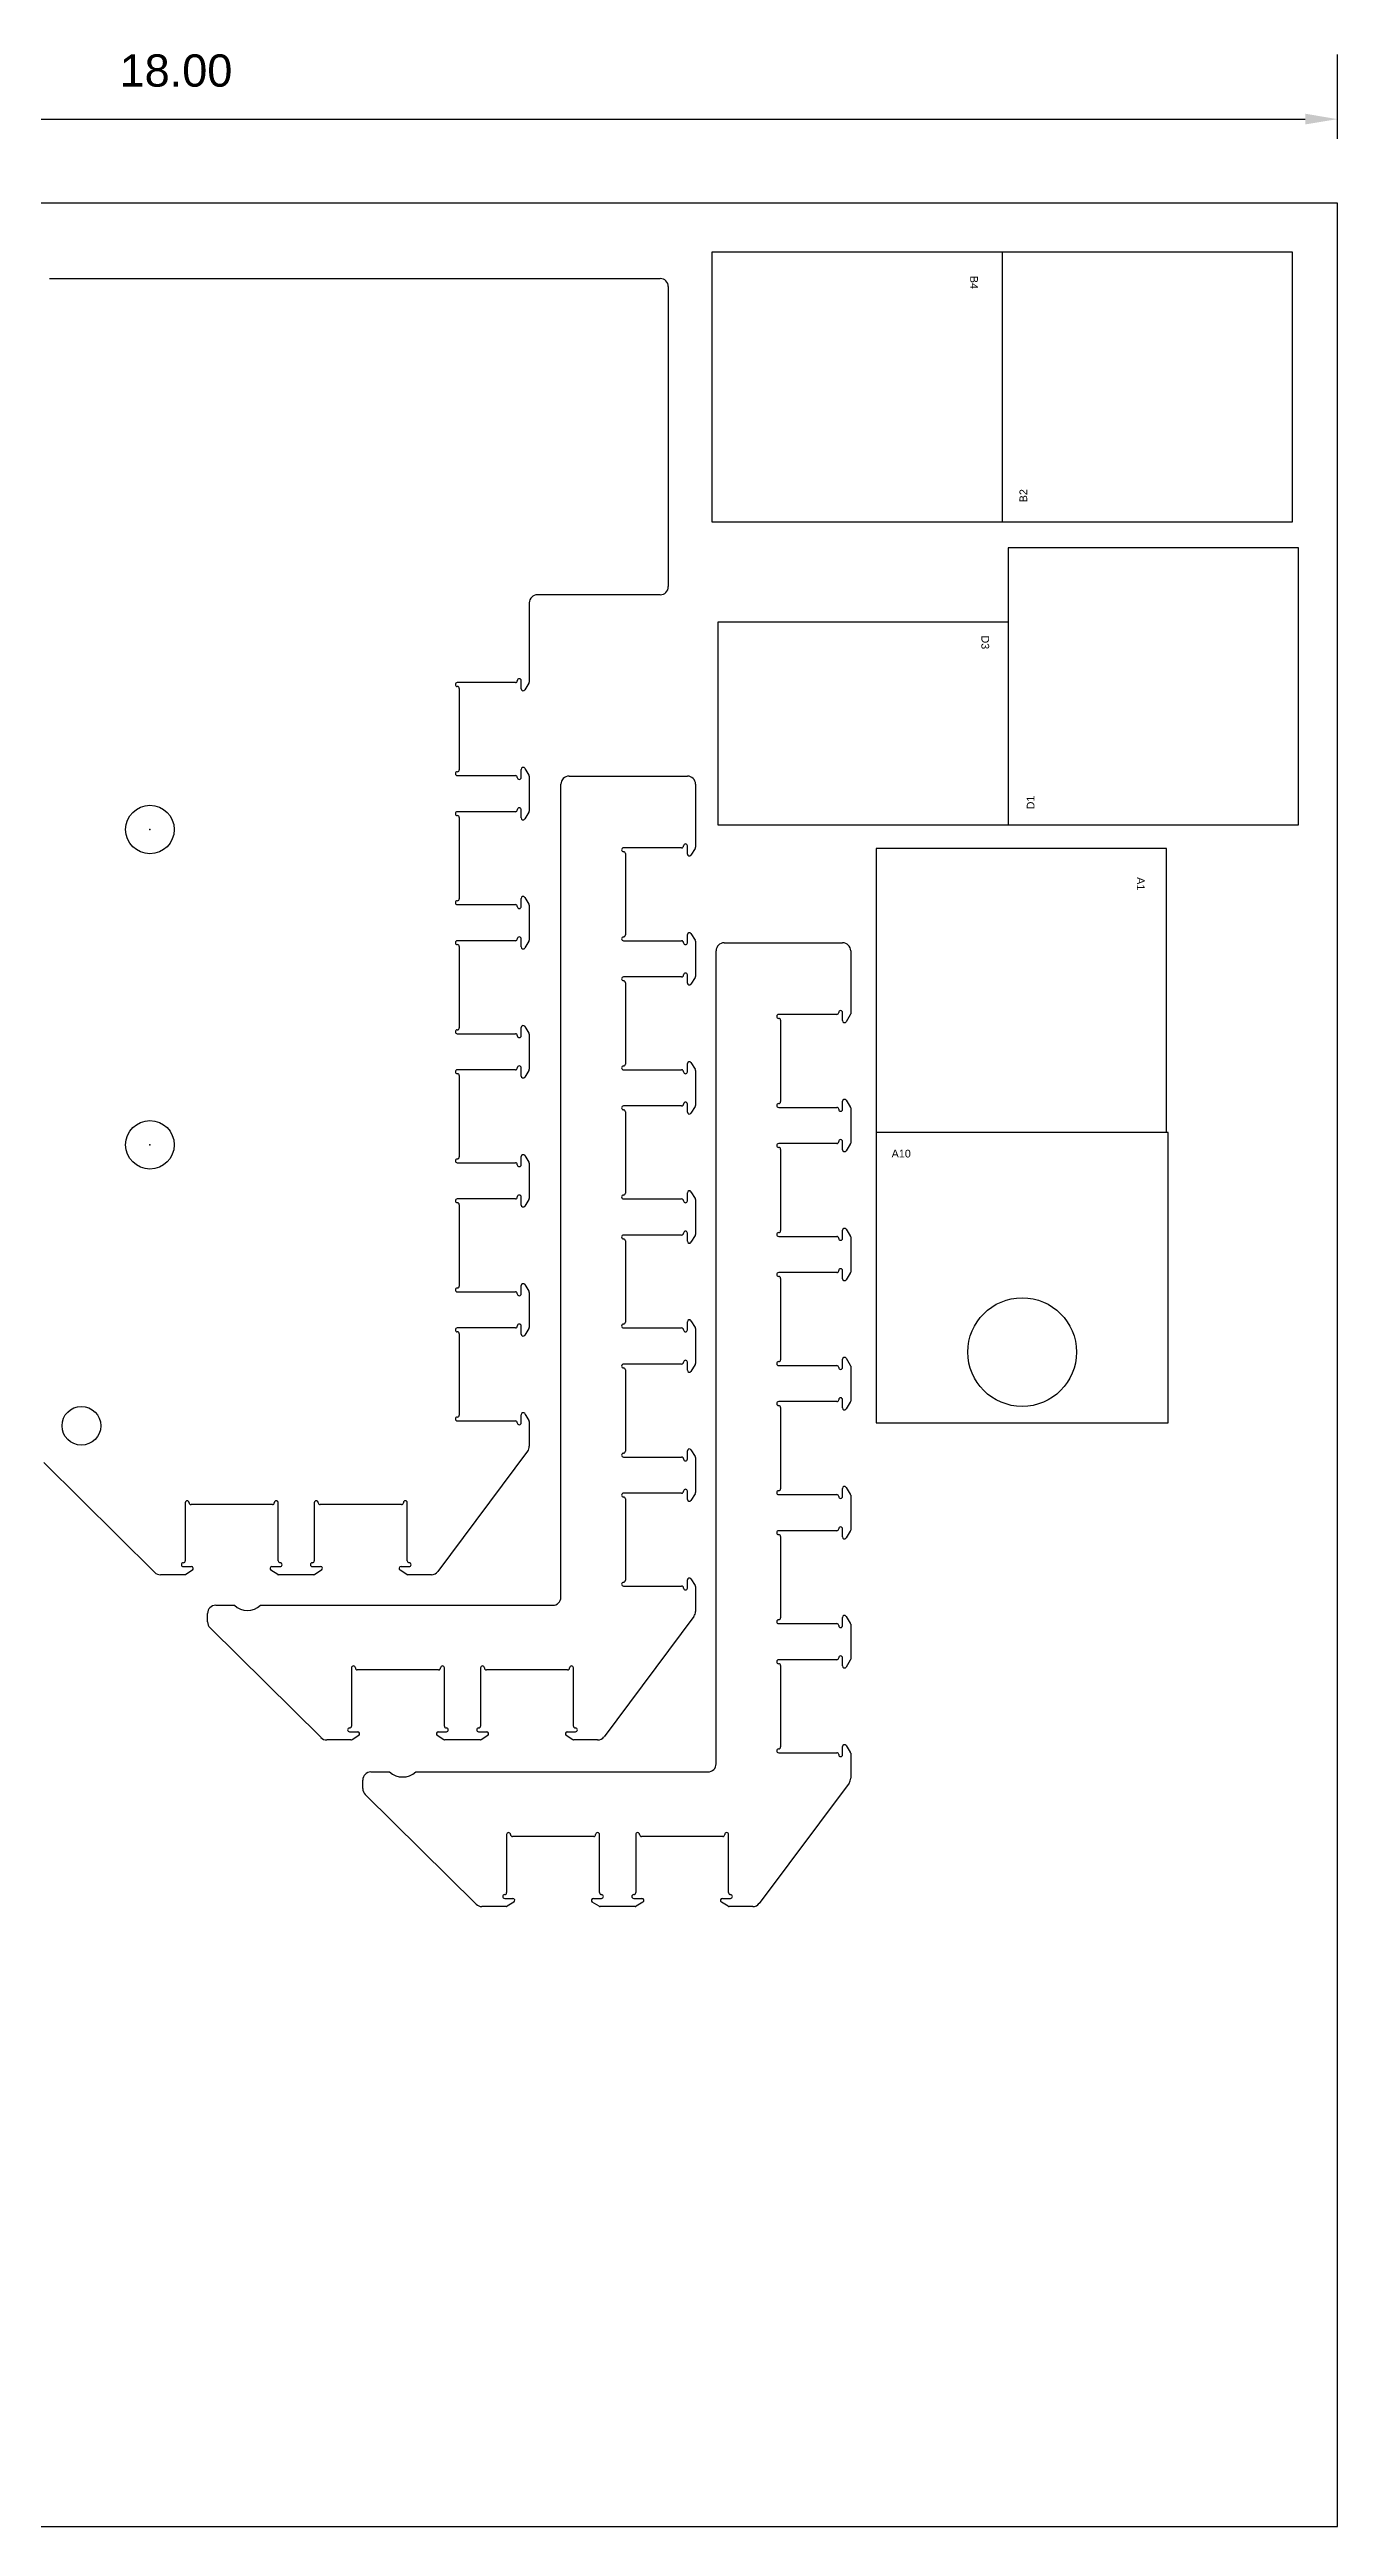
# Model space of a CAD drawing. Header units: inches. Extents: x -47.2 to -27.7, y -20.7 to -1.5.
# Drawn here: x -37.65 to -27.67, y -20.74 to -1.55 of the extents above; entities that cross this region are included whole.
import ezdxf

# ---------------------------------------------------------------- set-up
doc = ezdxf.new("R2010")
doc.units = ezdxf.units.IN
doc.header["$MEASUREMENT"] = 0
for name, color, linetype, true_color in [('1_4LaserCut', 178, 'Continuous', 0x000000), ('1_4LaserEtch', 178, 'Continuous', 0x000000), ('Default', 178, 'Continuous', 0x000000)]:
    doc.layers.add(name, color=color, linetype=linetype, true_color=true_color)
doc.styles.add('Default', font='')
doc.styles.get('Default').set_extended_font_data('Helvetica')
doc.dimstyles.new('Default', dxfattribs={"dimtxt": 0.25, "dimasz": 0.25, "dimexe": 0.5, "dimexo": 0.5, "dimgap": 0.25, "dimtad": 1, "dimtoh": 1, "dimzin": 1, "dimdsep": 46, "dimtxsty": 'Default', "dimcen": 0.5, "dimazin": 0, "dimtfac": 1, "dimtdec": 4, "dimtix": 1, "dimtmove": 1, "dimatfit": 3, "dimfxl": 1, "dimtolj": 1, "dimtzin": 1, "dimarcsym": 0})

# ---------------------------------------------------------------- blocks, each defined once
blk = doc.blocks.new('*D1')
at = {"layer": 'Default', "color": 0, "lineweight": -2}
for p, q in [((-45.67, -2.24), (-45.67, -1.588)), ((-27.67, -2.24), (-27.67, -1.588)), ((-45.42, -2.088), (-27.92, -2.088))]:
    blk.add_line(p, q, dxfattribs=at)
at = {"layer": 'Default', "color": 0}
for points in [[(-45.42, -2.046), (-45.42, -2.129), (-45.67, -2.088)], [(-27.92, -2.129), (-27.92, -2.046), (-27.67, -2.088)]]:
    blk.add_solid(points, dxfattribs=at)
at = {"layer": 'Defpoints', "color": 0}
for p in [(-27.67, -2.088), (-45.67, -2.74), (-27.67, -2.74)]:
    blk.add_point(p, dxfattribs=at)
at = {"layer": 'Default', "color": 0, "insert": (-36.67, -1.713), "char_height": 0.25, "attachment_point": 5, "style": 'Default'}
blk.add_mtext('\\A1;18.00', dxfattribs=at)

msp = doc.modelspace()

# ---------------------------------------------------------------- linework, layer by layer
at = {"layer": '1_4LaserCut'}
for p, q in [((-37.65, -3.323), (-33.138, -3.323)), ((-33.138, -3.323), (-32.918, -3.323)), ((-32.855, -3.386), (-32.855, -5.71)), ((-33.932, -5.836), (-33.932, -6.392)), ((-32.918, -5.773), (-33.869, -5.773)), ((-34.475, -6.454), (-34.49, -6.454)), ((-34.04, -6.454), (-34.475, -6.454)), ((-34.475, -6.499), (-34.475, -7.129)), ((-33.995, -6.454), (-33.995, -6.439)), ((-33.995, -6.502), (-33.995, -6.454)), ((-33.935, -6.458), (-33.968, -6.51)), ((-33.932, -6.392), (-33.932, -6.45)), ((-34.49, -7.174), (-34.475, -7.174)), ((-34.475, -7.174), (-34.04, -7.174)), ((-33.995, -7.174), (-33.995, -7.126)), ((-33.995, -7.189), (-33.995, -7.174)), ((-33.968, -7.118), (-33.935, -7.17)), ((-33.932, -7.178), (-33.932, -7.45)), ((-32.644, -7.241), (-32.644, -7.672)), ((-34.475, -7.454), (-34.49, -7.454)), ((-34.04, -7.454), (-34.475, -7.454)), ((-33.995, -7.454), (-33.995, -7.439)), ((-33.995, -7.502), (-33.995, -7.454)), ((-33.935, -7.458), (-33.968, -7.51)), ((-34.475, -7.499), (-34.475, -8.129)), ((-32.644, -7.672), (-32.644, -7.73)), ((-33.187, -7.734), (-33.202, -7.734)), ((-32.752, -7.734), (-33.187, -7.734)), ((-33.187, -7.779), (-33.187, -8.409)), ((-32.707, -7.734), (-32.707, -7.719)), ((-32.707, -7.782), (-32.707, -7.734)), ((-32.647, -7.738), (-32.68, -7.79)), ((-34.49, -8.174), (-34.475, -8.174)), ((-34.475, -8.174), (-34.04, -8.174)), ((-33.995, -8.174), (-33.995, -8.126)), ((-33.995, -8.189), (-33.995, -8.174)), ((-33.968, -8.118), (-33.935, -8.17)), ((-33.932, -8.178), (-33.932, -8.236)), ((-33.932, -8.236), (-33.932, -8.392)), ((-33.995, -8.454), (-33.995, -8.439)), ((-33.932, -8.392), (-33.932, -8.45)), ((-32.707, -8.454), (-32.707, -8.406)), ((-32.68, -8.398), (-32.647, -8.45)), ((-34.475, -8.454), (-34.49, -8.454)), ((-34.04, -8.454), (-34.475, -8.454)), ((-34.475, -8.499), (-34.475, -9.129)), ((-33.995, -8.502), (-33.995, -8.454)), ((-33.935, -8.458), (-33.968, -8.51)), ((-33.202, -8.454), (-33.187, -8.454)), ((-33.187, -8.454), (-32.752, -8.454)), ((-32.707, -8.469), (-32.707, -8.454)), ((-31.442, -8.532), (-31.442, -8.963)), ((-33.187, -8.734), (-33.202, -8.734)), ((-32.752, -8.734), (-33.187, -8.734)), ((-33.187, -8.779), (-33.187, -9.409)), ((-32.707, -8.734), (-32.707, -8.719)), ((-32.707, -8.782), (-32.707, -8.734)), ((-32.647, -8.738), (-32.68, -8.79)), ((-31.505, -9.025), (-31.505, -9.01)), ((-31.442, -8.963), (-31.442, -9.021)), ((-34.49, -9.174), (-34.475, -9.174)), ((-34.475, -9.174), (-34.04, -9.174)), ((-33.995, -9.174), (-33.995, -9.126)), ((-33.995, -9.189), (-33.995, -9.174)), ((-33.968, -9.118), (-33.935, -9.17)), ((-33.932, -9.178), (-33.932, -9.236)), ((-31.985, -9.025), (-32, -9.025)), ((-31.55, -9.025), (-31.985, -9.025)), ((-31.985, -9.07), (-31.985, -9.7)), ((-31.505, -9.073), (-31.505, -9.025)), ((-31.445, -9.029), (-31.478, -9.081)), ((-33.932, -9.236), (-33.932, -9.392)), ((-33.932, -9.392), (-33.932, -9.45)), ((-32.68, -9.398), (-32.647, -9.45)), ((-34.475, -9.454), (-34.49, -9.454)), ((-34.04, -9.454), (-34.475, -9.454)), ((-34.475, -9.499), (-34.475, -10.129)), ((-33.995, -9.454), (-33.995, -9.439)), ((-33.995, -9.502), (-33.995, -9.454)), ((-33.935, -9.458), (-33.968, -9.51)), ((-33.202, -9.454), (-33.187, -9.454)), ((-33.187, -9.454), (-32.752, -9.454)), ((-32.707, -9.454), (-32.707, -9.406)), ((-32.707, -9.469), (-32.707, -9.454)), ((-32.644, -9.458), (-32.644, -9.516)), ((-32.644, -9.516), (-32.644, -9.672)), ((-33.187, -9.734), (-33.202, -9.734)), ((-32.752, -9.734), (-33.187, -9.734)), ((-33.187, -9.779), (-33.187, -10.409)), ((-32.707, -9.734), (-32.707, -9.719)), ((-32.707, -9.782), (-32.707, -9.734)), ((-32.647, -9.738), (-32.68, -9.79)), ((-32.644, -9.672), (-32.644, -9.73)), ((-32, -9.745), (-31.985, -9.745)), ((-31.985, -9.745), (-31.55, -9.745)), ((-31.505, -9.745), (-31.505, -9.697)), ((-31.505, -9.76), (-31.505, -9.745)), ((-31.478, -9.689), (-31.445, -9.741)), ((-33.995, -10.174), (-33.995, -10.126)), ((-33.968, -10.118), (-33.935, -10.17)), ((-31.985, -10.025), (-32, -10.025)), ((-31.55, -10.025), (-31.985, -10.025)), ((-31.985, -10.07), (-31.985, -10.7)), ((-31.505, -10.025), (-31.505, -10.01)), ((-31.505, -10.073), (-31.505, -10.025)), ((-31.445, -10.029), (-31.478, -10.081)), ((-34.49, -10.174), (-34.475, -10.174)), ((-34.475, -10.174), (-34.04, -10.174)), ((-33.995, -10.189), (-33.995, -10.174)), ((-33.932, -10.178), (-33.932, -10.45)), ((-34.475, -10.454), (-34.49, -10.454)), ((-34.04, -10.454), (-34.475, -10.454)), ((-34.475, -10.499), (-34.475, -11.129)), ((-33.995, -10.454), (-33.995, -10.439)), ((-33.995, -10.502), (-33.995, -10.454)), ((-33.935, -10.458), (-33.968, -10.51)), ((-33.202, -10.454), (-33.187, -10.454)), ((-33.187, -10.454), (-32.752, -10.454)), ((-32.707, -10.454), (-32.707, -10.406)), ((-32.707, -10.469), (-32.707, -10.454)), ((-32.68, -10.398), (-32.647, -10.45)), ((-32.644, -10.458), (-32.644, -10.516)), ((-32.644, -10.516), (-32.644, -10.672)), ((-33.187, -10.734), (-33.202, -10.734)), ((-32.752, -10.734), (-33.187, -10.734)), ((-32.707, -10.734), (-32.707, -10.719)), ((-32.707, -10.782), (-32.707, -10.734)), ((-32.647, -10.738), (-32.68, -10.79)), ((-32.644, -10.672), (-32.644, -10.73)), ((-32, -10.745), (-31.985, -10.745)), ((-31.985, -10.745), (-31.55, -10.745)), ((-31.505, -10.745), (-31.505, -10.697)), ((-31.505, -10.76), (-31.505, -10.745)), ((-31.478, -10.689), (-31.445, -10.741)), ((-33.187, -10.779), (-33.187, -11.409)), ((-31.442, -10.749), (-31.442, -10.807)), ((-31.442, -10.807), (-31.442, -10.963)), ((-33.995, -11.174), (-33.995, -11.126)), ((-33.968, -11.118), (-33.935, -11.17)), ((-31.985, -11.025), (-32, -11.025)), ((-31.55, -11.025), (-31.985, -11.025)), ((-31.985, -11.07), (-31.985, -11.7)), ((-31.505, -11.025), (-31.505, -11.01)), ((-31.505, -11.073), (-31.505, -11.025)), ((-31.445, -11.029), (-31.478, -11.081)), ((-31.442, -10.963), (-31.442, -11.021)), ((-34.49, -11.174), (-34.475, -11.174)), ((-34.475, -11.174), (-34.04, -11.174)), ((-33.995, -11.189), (-33.995, -11.174)), ((-33.932, -11.178), (-33.932, -11.236)), ((-33.932, -11.236), (-33.932, -11.392)), ((-34.475, -11.454), (-34.49, -11.454)), ((-34.04, -11.454), (-34.475, -11.454)), ((-34.475, -11.499), (-34.475, -12.129)), ((-33.995, -11.454), (-33.995, -11.439)), ((-33.995, -11.502), (-33.995, -11.454)), ((-33.935, -11.458), (-33.968, -11.51)), ((-33.932, -11.392), (-33.932, -11.45)), ((-33.202, -11.454), (-33.187, -11.454)), ((-33.187, -11.454), (-32.752, -11.454)), ((-32.707, -11.454), (-32.707, -11.406)), ((-32.707, -11.469), (-32.707, -11.454)), ((-32.68, -11.398), (-32.647, -11.45)), ((-31.505, -11.745), (-31.505, -11.697)), ((-31.478, -11.689), (-31.445, -11.741)), ((-33.187, -11.734), (-33.202, -11.734)), ((-32.752, -11.734), (-33.187, -11.734)), ((-33.187, -11.779), (-33.187, -12.409)), ((-32.707, -11.734), (-32.707, -11.719)), ((-32.707, -11.782), (-32.707, -11.734)), ((-32.647, -11.738), (-32.68, -11.79)), ((-32, -11.745), (-31.985, -11.745)), ((-31.985, -11.745), (-31.55, -11.745)), ((-31.505, -11.76), (-31.505, -11.745)), ((-31.442, -11.749), (-31.442, -11.807)), ((-31.442, -11.807), (-31.442, -11.963)), ((-31.985, -12.025), (-32, -12.025)), ((-31.55, -12.025), (-31.985, -12.025)), ((-31.985, -12.07), (-31.985, -12.7)), ((-31.505, -12.025), (-31.505, -12.01)), ((-31.505, -12.073), (-31.505, -12.025)), ((-31.445, -12.029), (-31.478, -12.081)), ((-31.442, -11.963), (-31.442, -12.021)), ((-34.49, -12.174), (-34.475, -12.174)), ((-34.475, -12.174), (-34.04, -12.174)), ((-33.995, -12.174), (-33.995, -12.126)), ((-33.995, -12.189), (-33.995, -12.174)), ((-33.968, -12.118), (-33.935, -12.17)), ((-33.932, -12.178), (-33.932, -12.236)), ((-33.932, -12.236), (-33.932, -12.371)), ((-33.945, -12.409), (-34.641, -13.341)), ((-33.202, -12.454), (-33.187, -12.454)), ((-33.187, -12.454), (-32.752, -12.454)), ((-32.707, -12.454), (-32.707, -12.406)), ((-32.707, -12.469), (-32.707, -12.454)), ((-32.68, -12.398), (-32.647, -12.45)), ((-32.644, -12.458), (-32.644, -12.516)), ((-36.834, -13.348), (-37.694, -12.497)), ((-32.644, -12.516), (-32.644, -12.672)), ((-36.598, -12.808), (-36.598, -12.823)), ((-36.598, -12.823), (-36.598, -13.258)), ((-35.923, -12.823), (-36.553, -12.823)), ((-35.878, -12.823), (-35.878, -12.808)), ((-35.878, -13.258), (-35.878, -12.823)), ((-35.598, -12.808), (-35.598, -12.823)), ((-35.598, -12.823), (-35.598, -13.258)), ((-34.923, -12.823), (-35.553, -12.823)), ((-34.878, -12.823), (-34.878, -12.808)), ((-34.878, -13.258), (-34.878, -12.823)), ((-33.187, -12.734), (-33.202, -12.734)), ((-32.752, -12.734), (-33.187, -12.734)), ((-33.187, -12.779), (-33.187, -13.409)), ((-32.707, -12.734), (-32.707, -12.719)), ((-32.707, -12.782), (-32.707, -12.734)), ((-32.647, -12.738), (-32.68, -12.79)), ((-32.644, -12.672), (-32.644, -12.73)), ((-32, -12.745), (-31.985, -12.745)), ((-31.985, -12.745), (-31.55, -12.745)), ((-31.505, -12.745), (-31.505, -12.697)), ((-31.505, -12.76), (-31.505, -12.745)), ((-31.478, -12.689), (-31.445, -12.741)), ((-31.985, -13.025), (-32, -13.025)), ((-31.55, -13.025), (-31.985, -13.025)), ((-31.505, -13.025), (-31.505, -13.01)), ((-31.505, -13.073), (-31.505, -13.025)), ((-31.445, -13.029), (-31.478, -13.081)), ((-31.985, -13.07), (-31.985, -13.7)), ((-36.66, -13.366), (-36.79, -13.366)), ((-36.602, -13.366), (-36.66, -13.366)), ((-36.613, -13.303), (-36.598, -13.303)), ((-36.598, -13.303), (-36.55, -13.303)), ((-36.542, -13.331), (-36.593, -13.364)), ((-35.882, -13.364), (-35.934, -13.331)), ((-35.926, -13.303), (-35.878, -13.303)), ((-35.878, -13.303), (-35.863, -13.303)), ((-35.816, -13.366), (-35.874, -13.366)), ((-35.66, -13.366), (-35.816, -13.366)), ((-35.602, -13.366), (-35.66, -13.366)), ((-35.613, -13.303), (-35.598, -13.303)), ((-35.598, -13.303), (-35.55, -13.303)), ((-35.542, -13.331), (-35.593, -13.364)), ((-34.882, -13.364), (-34.934, -13.331)), ((-34.926, -13.303), (-34.878, -13.303)), ((-34.878, -13.303), (-34.863, -13.303)), ((-34.816, -13.366), (-34.874, -13.366)), ((-34.691, -13.366), (-34.816, -13.366)), ((-32.707, -13.454), (-32.707, -13.406)), ((-32.68, -13.398), (-32.647, -13.45)), ((-33.202, -13.454), (-33.187, -13.454)), ((-33.187, -13.454), (-32.752, -13.454)), ((-32.707, -13.469), (-32.707, -13.454)), ((-32.644, -13.458), (-32.644, -13.516)), ((-32.644, -13.516), (-32.644, -13.651)), ((-32, -13.745), (-31.985, -13.745)), ((-31.985, -13.745), (-31.55, -13.745)), ((-31.505, -13.745), (-31.505, -13.697)), ((-31.505, -13.76), (-31.505, -13.745)), ((-31.478, -13.689), (-31.445, -13.741)), ((-31.442, -13.749), (-31.442, -13.807)), ((-31.442, -13.807), (-31.442, -13.963)), ((-31.442, -13.963), (-31.442, -14.021)), ((-35.31, -14.088), (-35.31, -14.103)), ((-35.31, -14.103), (-35.31, -14.538)), ((-34.635, -14.103), (-35.265, -14.103)), ((-34.59, -14.103), (-34.59, -14.088)), ((-34.59, -14.538), (-34.59, -14.103)), ((-34.31, -14.088), (-34.31, -14.103)), ((-34.31, -14.103), (-34.31, -14.538)), ((-33.635, -14.103), (-34.265, -14.103)), ((-33.59, -14.103), (-33.59, -14.088)), ((-33.59, -14.538), (-33.59, -14.103)), ((-31.985, -14.025), (-32, -14.025)), ((-31.55, -14.025), (-31.985, -14.025)), ((-31.985, -14.07), (-31.985, -14.7)), ((-31.505, -14.025), (-31.505, -14.01)), ((-31.505, -14.073), (-31.505, -14.025)), ((-31.445, -14.029), (-31.478, -14.081)), ((-35.325, -14.583), (-35.31, -14.583)), ((-35.31, -14.583), (-35.262, -14.583)), ((-34.638, -14.583), (-34.59, -14.583)), ((-34.59, -14.583), (-34.575, -14.583)), ((-34.325, -14.583), (-34.31, -14.583)), ((-34.31, -14.583), (-34.262, -14.583)), ((-33.638, -14.583), (-33.59, -14.583)), ((-33.59, -14.583), (-33.575, -14.583)), ((-35.372, -14.646), (-35.502, -14.646)), ((-35.314, -14.646), (-35.372, -14.646)), ((-35.254, -14.611), (-35.306, -14.644)), ((-34.594, -14.644), (-34.646, -14.611)), ((-34.528, -14.646), (-34.586, -14.646)), ((-34.372, -14.646), (-34.528, -14.646)), ((-34.314, -14.646), (-34.372, -14.646)), ((-34.254, -14.611), (-34.306, -14.644)), ((-33.594, -14.644), (-33.646, -14.611)), ((-33.528, -14.646), (-33.586, -14.646)), ((-33.404, -14.646), (-33.528, -14.646)), ((-32, -14.745), (-31.985, -14.745)), ((-31.985, -14.745), (-31.55, -14.745)), ((-31.505, -14.745), (-31.505, -14.697)), ((-31.505, -14.76), (-31.505, -14.745)), ((-31.478, -14.689), (-31.445, -14.741)), ((-31.442, -14.749), (-31.442, -14.807)), ((-31.442, -14.807), (-31.442, -14.942)), ((-34.108, -15.379), (-34.108, -15.394)), ((-34.108, -15.394), (-34.108, -15.829)), ((-33.433, -15.394), (-34.063, -15.394)), ((-33.388, -15.394), (-33.388, -15.379)), ((-33.388, -15.829), (-33.388, -15.394)), ((-33.108, -15.379), (-33.108, -15.394)), ((-33.108, -15.394), (-33.108, -15.829)), ((-32.433, -15.394), (-33.063, -15.394)), ((-32.388, -15.394), (-32.388, -15.379)), ((-32.388, -15.829), (-32.388, -15.394)), ((-34.123, -15.874), (-34.108, -15.874)), ((-34.108, -15.874), (-34.06, -15.874)), ((-34.052, -15.902), (-34.104, -15.935)), ((-33.392, -15.935), (-33.444, -15.902)), ((-33.436, -15.874), (-33.388, -15.874)), ((-33.388, -15.874), (-33.373, -15.874)), ((-33.123, -15.874), (-33.108, -15.874)), ((-33.108, -15.874), (-33.06, -15.874)), ((-33.052, -15.902), (-33.104, -15.935)), ((-32.392, -15.935), (-32.444, -15.902)), ((-32.436, -15.874), (-32.388, -15.874)), ((-32.388, -15.874), (-32.373, -15.874)), ((-34.17, -15.937), (-34.3, -15.937)), ((-34.112, -15.937), (-34.17, -15.937)), ((-33.326, -15.937), (-33.384, -15.937)), ((-33.17, -15.937), (-33.326, -15.937)), ((-33.112, -15.937), (-33.17, -15.937)), ((-32.326, -15.937), (-32.384, -15.937)), ((-32.201, -15.937), (-32.326, -15.937))]:
    msp.add_line(p, q, dxfattribs=at)
for points in [[(-30.269, -3.119), (-32.519, -3.119), (-32.519, -5.209), (-30.269, -5.209)], [(-30.222, -5.986), (-32.472, -5.986), (-32.472, -7.557), (-30.222, -7.557)], [(-33.687, -13.54), (-33.687, -7.241)], [(-33.624, -7.178), (-32.707, -7.178)], [(-28.995, -9.939), (-28.995, -7.739), (-31.245, -7.739), (-31.245, -9.939)], [(-32.644, -8.458), (-32.644, -8.73)], [(-32.485, -14.831), (-32.485, -8.532)], [(-32.422, -8.469), (-31.505, -8.469)], [(-31.442, -9.749), (-31.442, -10.021)], [(-32.644, -11.458), (-32.644, -11.73)], [(-31.442, -12.749), (-31.442, -13.021)], [(-36.362, -13.603), (-36.217, -13.603)], [(-36.014, -13.603), (-33.75, -13.603)], [(-36.425, -13.732), (-36.425, -13.666)], [(-35.546, -14.628), (-36.406, -13.777)], [(-32.657, -13.689), (-33.353, -14.621)], [(-35.223, -15.023), (-35.223, -14.957)], [(-35.16, -14.894), (-35.015, -14.894)], [(-34.812, -14.894), (-32.548, -14.894)], [(-34.344, -15.919), (-35.204, -15.068)], [(-31.455, -14.98), (-32.151, -15.912)]]:
    msp.add_lwpolyline(points, dxfattribs=at)
for points in [[(-30.269, -5.209), (-28.019, -5.209), (-28.019, -3.119), (-30.269, -3.119)], [(-30.222, -7.557), (-27.972, -7.557), (-27.972, -5.41), (-30.222, -5.41)], [(-31.245, -9.939), (-31.245, -12.189), (-28.981, -12.189), (-28.981, -9.939)]]:
    msp.add_lwpolyline(points, close=True, dxfattribs=at)
for centre, radius in [((-30.113, -11.641), 0.421), ((-37.403, -12.212), 0.15)]:
    msp.add_circle(centre, radius, dxfattribs=at)
for centre, radius, start, end in [((-32.918, -3.386), 0.063, 0, 90), ((-32.918, -5.71), 0.063, 270, 0), ((-33.869, -5.836), 0.063, 90, 180), ((-34.49, -6.469), 0.015, 90, 270), ((-34.49, -6.499), 0.015, 0, 90), ((-34.04, -6.439), 0.015, 270, 0), ((-34.01, -6.439), 0.015, 0, 180), ((-33.98, -6.502), 0.015, 180, 327.5324), ((-33.947, -6.45), 0.015, 327.51, 0), ((-34.49, -7.159), 0.015, 90, 270), ((-34.49, -7.129), 0.015, 270, 0), ((-34.04, -7.189), 0.015, 360, 90), ((-34.01, -7.189), 0.015, 180, 0), ((-33.98, -7.126), 0.015, 32.4661, 180), ((-33.947, -7.178), 0.015, 360, 32.49), ((-33.624, -7.241), 0.063, 90, 180), ((-32.707, -7.241), 0.063, 360, 90), ((-34.49, -7.469), 0.015, 90, 270), ((-34.49, -7.499), 0.015, 0, 90), ((-34.04, -7.439), 0.015, 270, 0), ((-34.01, -7.439), 0.015, 0, 180), ((-33.947, -7.45), 0.015, 327.51, 0), ((-33.98, -7.502), 0.015, 180, 327.5324), ((-33.202, -7.749), 0.015, 90, 270), ((-33.202, -7.779), 0.015, 0, 90), ((-32.752, -7.719), 0.015, 270, 0), ((-32.722, -7.719), 0.015, 0, 180), ((-32.692, -7.782), 0.015, 180, 327.5324), ((-32.659, -7.73), 0.015, 327.51, 360), ((-34.49, -8.159), 0.015, 90, 270), ((-34.49, -8.129), 0.015, 270, 0), ((-34.04, -8.189), 0.015, 360, 90), ((-34.01, -8.189), 0.015, 180, 0), ((-33.98, -8.126), 0.015, 32.4661, 180), ((-33.947, -8.178), 0.015, 0, 32.49), ((-34.04, -8.439), 0.015, 270, 0), ((-34.01, -8.439), 0.015, 0, 180), ((-33.202, -8.439), 0.015, 90, 270), ((-33.202, -8.409), 0.015, 270, 0), ((-32.692, -8.406), 0.015, 32.4661, 180), ((-34.49, -8.469), 0.015, 90, 270), ((-34.49, -8.499), 0.015, 0, 90), ((-33.98, -8.502), 0.015, 180, 327.5324), ((-33.947, -8.45), 0.015, 327.51, 0), ((-32.752, -8.469), 0.015, 360, 90), ((-32.722, -8.469), 0.015, 180, 0), ((-32.659, -8.458), 0.015, 0, 32.49), ((-32.422, -8.532), 0.063, 90, 180), ((-31.505, -8.532), 0.063, 360, 90), ((-33.202, -8.749), 0.015, 90, 270), ((-33.202, -8.779), 0.015, 0, 90), ((-32.752, -8.719), 0.015, 270, 0), ((-32.722, -8.719), 0.015, 0, 180), ((-32.692, -8.782), 0.015, 180, 327.5324), ((-32.659, -8.73), 0.015, 327.51, 0), ((-31.55, -9.01), 0.015, 270, 0), ((-31.52, -9.01), 0.015, 0, 180), ((-34.49, -9.159), 0.015, 90, 270), ((-34.49, -9.129), 0.015, 270, 0), ((-34.04, -9.189), 0.015, 360, 90), ((-34.01, -9.189), 0.015, 180, 0), ((-33.98, -9.126), 0.015, 32.4661, 180), ((-33.947, -9.178), 0.015, 0, 32.49), ((-32, -9.04), 0.015, 90, 270), ((-32, -9.07), 0.015, 0, 90), ((-31.49, -9.073), 0.015, 180, 327.5324), ((-31.457, -9.021), 0.015, 327.51, 360), ((-32.692, -9.406), 0.015, 32.4661, 180), ((-34.49, -9.469), 0.015, 90, 270), ((-34.49, -9.499), 0.015, 0, 90), ((-34.04, -9.439), 0.015, 270, 0), ((-34.01, -9.439), 0.015, 0, 180), ((-33.98, -9.502), 0.015, 180, 327.5324), ((-33.947, -9.45), 0.015, 327.51, 0), ((-33.202, -9.439), 0.015, 90, 270), ((-33.202, -9.409), 0.015, 270, 0), ((-32.752, -9.469), 0.015, 360, 90), ((-32.722, -9.469), 0.015, 180, 0), ((-32.659, -9.458), 0.015, 0, 32.49), ((-33.202, -9.749), 0.015, 90, 270), ((-33.202, -9.779), 0.015, 0, 90), ((-32.752, -9.719), 0.015, 270, 0), ((-32.722, -9.719), 0.015, 0, 180), ((-32.692, -9.782), 0.015, 180, 327.5324), ((-32.659, -9.73), 0.015, 327.51, 0), ((-32, -9.73), 0.015, 90, 270), ((-32, -9.7), 0.015, 270, 0), ((-31.55, -9.76), 0.015, 360, 90), ((-31.52, -9.76), 0.015, 180, 0), ((-31.49, -9.697), 0.015, 32.4661, 180), ((-31.457, -9.749), 0.015, 0, 32.49), ((-34.49, -10.159), 0.015, 90, 270), ((-34.49, -10.129), 0.015, 270, 0), ((-33.98, -10.126), 0.015, 32.4661, 180), ((-33.947, -10.178), 0.015, 0, 32.49), ((-32, -10.04), 0.015, 90, 270), ((-32, -10.07), 0.015, 0, 90), ((-31.55, -10.01), 0.015, 270, 0), ((-31.52, -10.01), 0.015, 0, 180), ((-31.49, -10.073), 0.015, 180, 327.5324), ((-31.457, -10.021), 0.015, 327.51, 0), ((-34.04, -10.189), 0.015, 360, 90), ((-34.01, -10.189), 0.015, 180, 0), ((-34.49, -10.469), 0.015, 90, 270), ((-34.49, -10.499), 0.015, 0, 90), ((-34.04, -10.439), 0.015, 270, 0), ((-34.01, -10.439), 0.015, 0, 180), ((-33.98, -10.502), 0.015, 180, 327.5324), ((-33.947, -10.45), 0.015, 327.51, 0), ((-33.202, -10.439), 0.015, 90, 270), ((-33.202, -10.409), 0.015, 270, 0), ((-32.752, -10.469), 0.015, 360, 90), ((-32.722, -10.469), 0.015, 180, 0), ((-32.692, -10.406), 0.015, 32.4661, 180), ((-32.659, -10.458), 0.015, 0, 32.49), ((-33.202, -10.749), 0.015, 90, 270), ((-32.752, -10.719), 0.015, 270, 0), ((-32.722, -10.719), 0.015, 0, 180), ((-32.659, -10.73), 0.015, 327.51, 0), ((-32, -10.73), 0.015, 90, 270), ((-32, -10.7), 0.015, 270, 0), ((-31.55, -10.76), 0.015, 360, 90), ((-31.49, -10.697), 0.015, 32.4661, 180), ((-31.457, -10.749), 0.015, 0, 32.49), ((-33.202, -10.779), 0.015, 0, 90), ((-32.692, -10.782), 0.015, 180, 327.5324), ((-31.52, -10.76), 0.015, 180, 0), ((-34.49, -11.129), 0.015, 270, 0), ((-33.98, -11.126), 0.015, 32.4661, 180), ((-32, -11.04), 0.015, 90, 270), ((-32, -11.07), 0.015, 0, 90), ((-31.55, -11.01), 0.015, 270, 0), ((-31.52, -11.01), 0.015, 0, 180), ((-31.49, -11.073), 0.015, 180, 327.5324), ((-31.457, -11.021), 0.015, 327.51, 0), ((-34.49, -11.159), 0.015, 90, 270), ((-34.04, -11.189), 0.015, 0, 90), ((-34.01, -11.189), 0.015, 180, 0), ((-33.947, -11.178), 0.015, 0, 32.49), ((-34.49, -11.469), 0.015, 90, 270), ((-34.49, -11.499), 0.015, 0, 90), ((-34.04, -11.439), 0.015, 270, 0), ((-34.01, -11.439), 0.015, 0, 180), ((-33.98, -11.502), 0.015, 180, 327.5324), ((-33.947, -11.45), 0.015, 327.51, 0), ((-33.202, -11.439), 0.015, 90, 270), ((-33.202, -11.409), 0.015, 270, 0), ((-32.752, -11.469), 0.015, 360, 90), ((-32.722, -11.469), 0.015, 180, 0), ((-32.692, -11.406), 0.015, 32.4661, 180), ((-32.659, -11.458), 0.015, 0, 32.49), ((-32.722, -11.719), 0.015, 0, 180), ((-32, -11.7), 0.015, 270, 0), ((-31.49, -11.697), 0.015, 32.4661, 180), ((-33.202, -11.749), 0.015, 90, 270), ((-33.202, -11.779), 0.015, 0, 90), ((-32.752, -11.719), 0.015, 270, 0), ((-32.692, -11.782), 0.015, 180, 327.5324), ((-32.659, -11.73), 0.015, 327.51, 0), ((-32, -11.73), 0.015, 90, 270), ((-31.55, -11.76), 0.015, 360, 90), ((-31.52, -11.76), 0.015, 180, 0), ((-31.457, -11.749), 0.015, 0, 32.49), ((-32, -12.04), 0.015, 90, 270), ((-32, -12.07), 0.015, 0, 90), ((-31.55, -12.01), 0.015, 270, 0), ((-31.52, -12.01), 0.015, 0, 180), ((-31.49, -12.073), 0.015, 180, 327.5324), ((-31.457, -12.021), 0.015, 327.51, 0), ((-34.49, -12.159), 0.015, 90, 270), ((-34.49, -12.129), 0.015, 270, 0), ((-34.04, -12.189), 0.015, 360, 90), ((-34.01, -12.189), 0.015, 180, 0), ((-33.98, -12.126), 0.015, 32.4661, 180), ((-33.947, -12.178), 0.015, 0, 32.49), ((-33.995, -12.371), 0.063, 323.2499, 0), ((-33.202, -12.439), 0.015, 90, 270), ((-33.202, -12.409), 0.015, 270, 0), ((-32.752, -12.469), 0.015, 360, 90), ((-32.722, -12.469), 0.015, 180, 0), ((-32.692, -12.406), 0.015, 32.4661, 180), ((-32.659, -12.458), 0.015, 0, 32.49), ((-36.583, -12.808), 0.015, 0, 180), ((-36.553, -12.808), 0.015, 180, 270), ((-35.923, -12.808), 0.015, 270, 360), ((-35.893, -12.808), 0.015, 0, 180), ((-35.583, -12.808), 0.015, 0, 180), ((-35.553, -12.808), 0.015, 180, 270), ((-34.923, -12.808), 0.015, 270, 360), ((-34.893, -12.808), 0.015, 0, 180), ((-33.202, -12.749), 0.015, 90, 270), ((-33.202, -12.779), 0.015, 0, 90), ((-32.752, -12.719), 0.015, 270, 0), ((-32.722, -12.719), 0.015, 0, 180), ((-32.692, -12.782), 0.015, 180, 327.5324), ((-32.659, -12.73), 0.015, 327.51, 0), ((-32, -12.73), 0.015, 90, 270), ((-32, -12.7), 0.015, 270, 0), ((-31.55, -12.76), 0.015, 360, 90), ((-31.52, -12.76), 0.015, 180, 0), ((-31.49, -12.697), 0.015, 32.4661, 180), ((-31.457, -12.749), 0.015, 0, 32.49), ((-32, -13.04), 0.015, 90, 270), ((-31.55, -13.01), 0.015, 270, 0), ((-31.52, -13.01), 0.015, 0, 180), ((-31.457, -13.021), 0.015, 327.51, 0), ((-32, -13.07), 0.015, 0, 90), ((-31.49, -13.073), 0.015, 180, 327.5324), ((-36.79, -13.303), 0.063, 225.3039, 270), ((-36.613, -13.288), 0.015, 90, 270), ((-36.613, -13.258), 0.015, 270, 0), ((-36.602, -13.351), 0.015, 270, 302.49), ((-36.55, -13.318), 0.015, 302.4661, 90), ((-35.926, -13.318), 0.015, 90, 237.5324), ((-35.874, -13.351), 0.015, 237.51, 270), ((-35.863, -13.258), 0.015, 180, 270), ((-35.863, -13.288), 0.015, 270, 90), ((-35.613, -13.288), 0.015, 90, 270), ((-35.613, -13.258), 0.015, 270, 0), ((-35.602, -13.351), 0.015, 270, 302.49), ((-35.55, -13.318), 0.015, 302.4661, 90), ((-34.926, -13.318), 0.015, 90, 237.5324), ((-34.874, -13.351), 0.015, 237.51, 270), ((-34.863, -13.258), 0.015, 180, 270), ((-34.863, -13.288), 0.015, 270, 90), ((-34.691, -13.303), 0.063, 270, 323.2499), ((-33.202, -13.439), 0.015, 90, 270), ((-33.202, -13.409), 0.015, 270, 0), ((-32.692, -13.406), 0.015, 32.4661, 180), ((-36.362, -13.666), 0.063, 90, 180), ((-36.116, -13.492), 0.15, 227.3837, 312.6163), ((-33.75, -13.54), 0.063, 270, 0), ((-32.752, -13.469), 0.015, 360, 90), ((-32.722, -13.469), 0.015, 180, 0), ((-32.659, -13.458), 0.015, 0, 32.49), ((-36.362, -13.732), 0.063, 180, 225.3039), ((-32.707, -13.651), 0.063, 323.2499, 0), ((-32, -13.73), 0.015, 90, 270), ((-32, -13.7), 0.015, 270, 0), ((-31.55, -13.76), 0.015, 360, 90), ((-31.52, -13.76), 0.015, 180, 0), ((-31.49, -13.697), 0.015, 32.4661, 180), ((-31.457, -13.749), 0.015, 0, 32.49), ((-31.52, -14.01), 0.015, 0, 180), ((-35.295, -14.088), 0.015, 0, 180), ((-35.265, -14.088), 0.015, 180, 270), ((-34.635, -14.088), 0.015, 270, 360), ((-34.605, -14.088), 0.015, 0, 180), ((-34.295, -14.088), 0.015, 0, 180), ((-34.265, -14.088), 0.015, 180, 270), ((-33.635, -14.088), 0.015, 270, 360), ((-33.605, -14.088), 0.015, 0, 180), ((-32, -14.04), 0.015, 90, 270), ((-32, -14.07), 0.015, 0, 90), ((-31.55, -14.01), 0.015, 270, 0), ((-31.49, -14.073), 0.015, 180, 327.5324), ((-31.457, -14.021), 0.015, 327.51, 0), ((-35.325, -14.568), 0.015, 90, 270), ((-35.325, -14.538), 0.015, 270, 0), ((-35.262, -14.598), 0.015, 302.4661, 90), ((-34.638, -14.598), 0.015, 90, 237.5324), ((-34.575, -14.538), 0.015, 180, 270), ((-34.575, -14.568), 0.015, 270, 90), ((-34.325, -14.568), 0.015, 90, 270), ((-34.325, -14.538), 0.015, 270, 0), ((-34.262, -14.598), 0.015, 302.4661, 90), ((-33.638, -14.598), 0.015, 90, 237.5324), ((-33.575, -14.538), 0.015, 180, 270), ((-33.575, -14.568), 0.015, 270, 90), ((-35.502, -14.583), 0.063, 225.3039, 270), ((-35.314, -14.631), 0.015, 270, 302.49), ((-34.586, -14.631), 0.015, 237.51, 270), ((-34.314, -14.631), 0.015, 270, 302.49), ((-33.586, -14.631), 0.015, 237.51, 270), ((-33.404, -14.583), 0.063, 270, 323.2499), ((-32, -14.73), 0.015, 90, 270), ((-32, -14.7), 0.015, 270, 0), ((-31.55, -14.76), 0.015, 360, 90), ((-31.52, -14.76), 0.015, 180, 0), ((-31.49, -14.697), 0.015, 32.4661, 180), ((-31.457, -14.749), 0.015, 0, 32.49), ((-35.16, -14.957), 0.063, 90, 180), ((-34.914, -14.783), 0.15, 227.3837, 312.6163), ((-32.548, -14.831), 0.063, 270, 0), ((-31.505, -14.942), 0.063, 323.2499, 0), ((-35.16, -15.023), 0.063, 180, 225.3039), ((-34.093, -15.379), 0.015, 0, 180), ((-34.063, -15.379), 0.015, 180, 270), ((-33.433, -15.379), 0.015, 270, 360), ((-33.403, -15.379), 0.015, 0, 180), ((-33.093, -15.379), 0.015, 0, 180), ((-33.063, -15.379), 0.015, 180, 270), ((-32.433, -15.379), 0.015, 270, 360), ((-32.403, -15.379), 0.015, 0, 180), ((-34.3, -15.874), 0.063, 225.3039, 270), ((-34.123, -15.859), 0.015, 90, 270), ((-34.123, -15.829), 0.015, 270, 0), ((-34.06, -15.889), 0.015, 302.4661, 90), ((-33.436, -15.889), 0.015, 90, 237.5324), ((-33.373, -15.829), 0.015, 180, 270), ((-33.373, -15.859), 0.015, 270, 90), ((-33.123, -15.859), 0.015, 90, 270), ((-33.123, -15.829), 0.015, 270, 0), ((-33.06, -15.889), 0.015, 302.4661, 90), ((-32.436, -15.889), 0.015, 90, 237.5324), ((-32.373, -15.829), 0.015, 180, 270), ((-32.373, -15.859), 0.015, 270, 90), ((-32.201, -15.874), 0.063, 270, 323.2499), ((-34.112, -15.922), 0.015, 270, 302.49), ((-33.384, -15.922), 0.015, 237.51, 270), ((-33.112, -15.922), 0.015, 270, 302.49), ((-32.384, -15.922), 0.015, 237.51, 270)]:
    msp.add_arc(centre, radius, start, end, dxfattribs=at)
at = {"layer": 'Default'}
msp.add_lwpolyline([(-45.67, -20.74), (-27.67, -20.74), (-27.67, -2.74), (-45.67, -2.74)], close=True, dxfattribs=at)
for centre in [(-36.872, -7.592), (-36.872, -10.035)]:
    msp.add_circle(centre, 0.188, dxfattribs=at)
for p in [(-36.872, -7.592), (-36.872, -10.035)]:
    msp.add_point(p, dxfattribs=at)

# ---------------------------------------------------------------- texts
at = {"layer": '1_4LaserEtch', "char_height": 0.06, "attachment_point": 7, "line_spacing_factor": 0.963855}
for s, insert, width, rotation in [('\\fHelvetica;B4', (-30.516, -3.302), 0.15651, 270), ('\\fHelvetica;B2', (-30.074, -5.057), 0.15578, 90), ('\\fHelvetica;D3', (-30.43, -6.088), 0.16012, 270), ('\\fHelvetica;D1', (-30.018, -7.436), 0.14602, 90), ('\\fHelvetica;A1', (-29.224, -7.961), 0.14711, 270)]:
    msp.add_mtext(s, dxfattribs=dict(at, insert=insert, width=width, rotation=rotation))
at = {"layer": '1_4LaserEtch', "insert": (-31.125, -10.134), "char_height": 0.06, "width": 0.20928, "attachment_point": 7, "line_spacing_factor": 0.963855}
msp.add_mtext('\\fHelvetica;A10', dxfattribs=at)

# ---------------------------------------------------------------- dimensions: what is measured, and where the dimension line sits
at = {"layer": 'Default'}
dim = msp.add_linear_dim(base=(-27.67, -2.088), p1=(-45.67, -2.74), p2=(-27.67, -2.74), dimstyle='Default', dxfattribs=at)
dim.commit()
dim.dimension.update_dxf_attribs({"geometry": '*D1', "text_midpoint": (-36.67, -1.713)})

doc.saveas('drawing.dxf')
